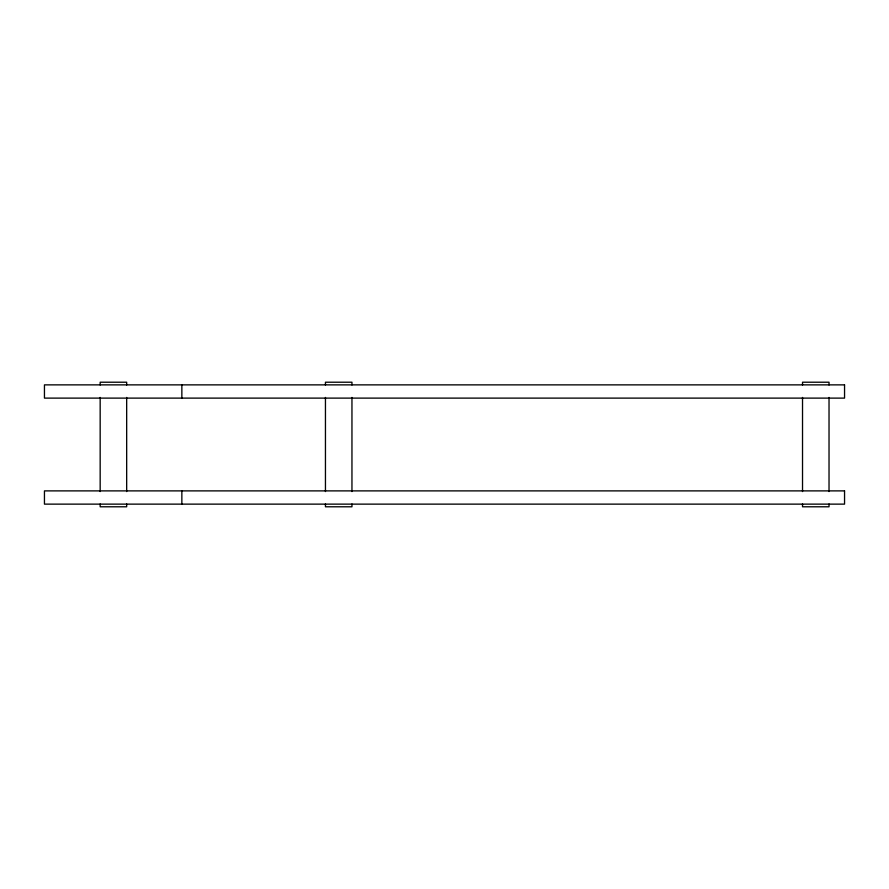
<?xml version="1.0" encoding="UTF-8"?>
<svg xmlns="http://www.w3.org/2000/svg" width="889" height="889" viewBox="0 0 889 889"><rect width="100%" height="100%" fill="white"/><g stroke="black" fill="none" stroke-linecap="round" stroke-linejoin="round"><path stroke-width="1.33" d="M829.026 384.981L829.026 382.214L802.523 382.214L802.523 384.981M829.026 397.439L829.026 491.561M829.026 504.019L829.026 506.786L802.523 506.786L802.523 504.019M802.523 397.439L802.523 491.561M351.955 384.981L351.955 382.214L325.452 382.214L325.452 384.981M351.955 397.439L351.955 491.561M351.955 504.019L351.955 506.786L325.452 506.786L325.452 504.019M325.452 397.439L325.452 491.561M181.856 384.87L181.856 398.116M181.856 490.884L181.856 504.13M126.671 384.981L126.671 382.214L100.168 382.214L100.168 384.981M126.671 397.439L126.671 491.561M126.671 504.019L126.671 506.786L100.168 506.786L100.168 504.019M100.168 397.439L100.168 491.561M844.55 384.87L44.45 384.87L44.45 398.116L844.55 398.116L844.55 384.87M844.55 490.884L44.45 490.884L44.45 504.13L844.55 504.13L844.55 490.884"/></g></svg>
